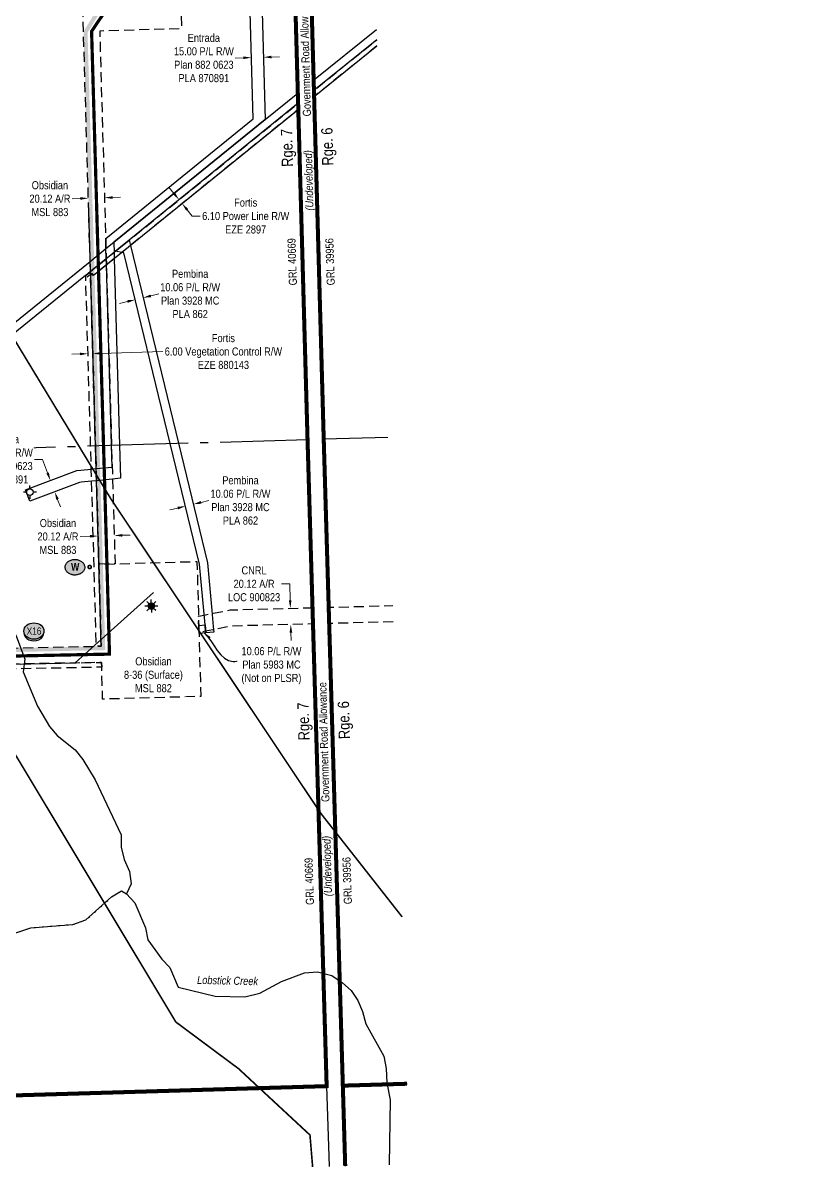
# Model space of a CAD drawing. Extents: x 632269 to 650517, y 5825252 to 5832959.
# Drawn here: x 644305 to 645267, y 5826124 to 5827547 of the extents above; entities that cross this region are included whole.
import ezdxf
from ezdxf.enums import TextEntityAlignment as Align

# ---------------------------------------------------------------- set-up
doc = ezdxf.new("R2010")
doc.units = 0
doc.header["$LTSCALE"] = 5
doc.header["$PDMODE"] = 35
doc.header["$PDSIZE"] = 10
for name, pattern in [('CENTERLINEX3', [5, 2.5, -1, 0.5, -1]), ('DASHDOT2', [12.7, 6.35, -3.175, 0, -3.175]), ('foc-ACCESSROAD', [3.75, 2.5, -1.25]), ('foc-FLOWLINE', [3.75, 2.5, -1.25]), ('foc-QUARTERLINE', [33, 25, -3, 2, -3]), ('foc-WHEELTRACKS', [2, 0.4, -1.6])]:
    doc.linetypes.add(name, pattern=pattern)
doc.layers.get('Defpoints').update_dxf_attribs({"color": 9})
for name, color, linetype in [('AS-POWER', 104, 'foc-POWER'), ('AS-ROADS', 254, 'Continuous'), ('AS-WILDLIFE', 131, 'DASHDOT2'), ('C-WS', 13, 'foc-ACCESSROAD'), ('C-WS-S', 8, 'Continuous'), ('D-TXT', 6, 'Continuous'), ('F-AR', 190, 'foc-ACCESSROAD'), ('F-EZE', 190, 'foc-FLOWLINE'), ('F-RW', 190, 'Continuous'), ('F-WS-S', 8, 'Continuous'), ('GRL', 7, 'Continuous'), ('L-ROAD-T', 7, 'Continuous'), ('L-SEC', 7, 'Continuous'), ('L-SECQ', 8, 'foc-QUARTERLINE'), ('P-CROSSINGS', 250, 'Continuous'), ('P-PROPOSED-WL1', 10, 'Continuous'), ('P-STATION', 7, 'Continuous'), ('T-WATER', 160, 'Continuous'), ('T-WATER-P3', 160, 'foc-WHEELTRACKS'), ('T-WATER-T', 170, 'Continuous')]:
    doc.layers.add(name, color=color, linetype=linetype)
doc.layers.add('AS-TRAPPER BOUNDARY', color=7, linetype='CENTERLINEX3', true_color=0xb85c00, transparency=0.6)
doc.layers.add('AS-TRAPPER-T', color=7, linetype='Continuous', true_color=0xc26100)
for name, color, linetype, lineweight in [('C-AR-T', 13, 'Continuous', 9), ('C-WS-T', 13, 'Continuous', 9), ('F-AR-T', 190, 'Continuous', 9), ('F-EZE-T', 190, 'Continuous', 9), ('F-RW-T', 190, 'Continuous', 9), ('F-WS-T', 190, 'Continuous', 9), ('T-TEXT', 48, 'Continuous', 18)]:
    doc.layers.add(name, color=color, linetype=linetype, lineweight=lineweight)
doc.styles.add('80CG', font='ARIALN.TTF', dxfattribs={"height": 10})
doc.styles.add('80L', font='ARIALN.TTF', dxfattribs={"height": 10})
doc.styles.add('80LS', font='ARIALNI.TTF', dxfattribs={"height": 10})
doc.styles.add('BOLD', font='ARIALNB.TTF')
doc.styles.add('Crossing', font='ARIALN.TTF', dxfattribs={"height": 10})
doc.styles.add('foc-LtypeFont', font='ARIALN.TTF', dxfattribs={"height": 7.35})
doc.linetypes.add('foc-POWER', pattern='A,6,-1,["P",foc-LtypeFont,S=0.2,R=0,X=-0.625,Y=-0.75],-1.24,4', length=12.24)
doc.linetypes.add('foc-POWER-NOLINE', pattern='A,0,-4,["P",foc-LtypeFont,S=0.2,R=0,X=-0.625,Y=-0.75],-8.24', length=12.24)
doc.linetypes.add('foc-TOPO-flowdirection-NOLINE', pattern='A,0,[">",foc-LtypeFont,S=0.3,R=0,X=0,Y=-0.945],-20,[">",foc-LtypeFont,S=0.3,R=0,X=0,Y=-0.945],0', length=20)
doc.dimstyles.new('Compass 5 000', dxfattribs={"dimscale": 5, "dimtxt": 9, "dimasz": 2, "dimexe": 0.2, "dimexo": 0.0625, "dimgap": 0.5, "dimtad": 0, "dimtih": 1, "dimtoh": 1, "dimzin": 0, "dimdsep": 46, "dimtxsty": '80CG', "dimcen": 0.1, "dimse1": 1, "dimse2": 1, "dimclrd": 256, "dimclrt": 256, "dimaunit": 1, "dimadec": 4, "dimazin": 0, "dimtfac": 0.06, "dimtofl": 0, "dimtmove": 0, "dimatfit": 1, "dimfxl": 0.2, "dimtolj": 1, "dimtzin": 0, "dimlwd": -1, "dimarcsym": 0})

# ---------------------------------------------------------------- blocks, each defined once
blk = doc.blocks.new('*D430')
at = {"layer": 'Defpoints', "color": 0, "transparency": 16777216}
for p in [(644502.7, 5827330.7), (644506.5, 5827325.9), (644502.6, 5827322.8)]:
    blk.add_point(p, dxfattribs=at)
at = {"layer": 'F-RW-T', "transparency": 16777216}
for p, q in [((644492.5, 5827335.3), (644486.2, 5827343)), ((644508.9, 5827315), (644515.2, 5827307.2)), ((644515.2, 5827307.2), (644525.2, 5827307.2))]:
    blk.add_line(p, q, dxfattribs=at)
for points in [[(644493.8, 5827336.3), (644491.2, 5827334.2), (644498.8, 5827327.5)], [(644510.2, 5827316), (644507.6, 5827313.9), (644502.6, 5827322.8)]]:
    blk.add_solid(points, dxfattribs=at)
at = {"layer": 'F-RW-T', "transparency": 16777216, "insert": (644581.6, 5827307.2), "char_height": 10, "attachment_point": 5, "style": '80CG'}
blk.add_mtext('\\A1;Fortis\\P6.10 Power Line R/W\\PEZE 2897', dxfattribs=at)
blk = doc.blocks.new('*D450')
at = {"layer": 'Defpoints', "color": 0, "transparency": 16777216}
for p in [(644385.6, 5827135.4), (644391.6, 5827136.3), (644391.6, 5827135.5)]:
    blk.add_point(p, dxfattribs=at)
at = {"layer": 'F-EZE-T', "transparency": 16777216}
for p, q in [((644375.6, 5827135.8), (644365.6, 5827135.5)), ((644401.6, 5827136.6), (644478.8, 5827138.8))]:
    blk.add_line(p, q, dxfattribs=at)
for points in [[(644375.5, 5827137.5), (644375.6, 5827134.2), (644385.6, 5827136.1)], [(644401.5, 5827138.2), (644401.6, 5827134.9), (644391.6, 5827136.3)]]:
    blk.add_solid(points, dxfattribs=at)
at = {"layer": 'F-EZE-T', "transparency": 16777216, "insert": (644553.9, 5827138.8), "char_height": 10, "attachment_point": 5, "style": '80CG'}
blk.add_mtext('\\A1;Fortis\\P6.00 Vegetation Control R/W\\PEZE 880143', dxfattribs=at)
blk = doc.blocks.new('*D488')
at = {"layer": 'Defpoints', "color": 0, "transparency": 16777216}
for p in [(644629.4, 5826819.5), (644637.1, 5826819.7), (644629.9, 5826799.3)]:
    blk.add_point(p, dxfattribs=at)
at = {"layer": 'F-AR-T', "transparency": 16777216}
for p, q in [((644636.3, 5826850.1), (644626.3, 5826850.1)), ((644636.8, 5826829.7), (644636.3, 5826850.1)), ((644637.9, 5826789.5), (644638.1, 5826779.6))]:
    blk.add_line(p, q, dxfattribs=at)
for points in [[(644638.5, 5826829.7), (644635.2, 5826829.6), (644637.1, 5826819.7)], [(644639.5, 5826789.6), (644636.2, 5826789.5), (644637.6, 5826799.5)]]:
    blk.add_solid(points, dxfattribs=at)
at = {"layer": 'F-AR-T', "transparency": 16777216, "insert": (644592, 5826850.1), "char_height": 10, "attachment_point": 5, "style": '80CG'}
blk.add_mtext('\\A1;CNRL\\P20.12 A/R\\PLOC 900823', dxfattribs=at)
blk = doc.blocks.new('*D502')
at = {"layer": 'C-AR-T', "transparency": 16777216}
for p, q in [((644376, 5827329.1), (644366, 5827328.8)), ((644416.1, 5827330.2), (644426.1, 5827330.5))]:
    blk.add_line(p, q, dxfattribs=at)
for points in [[(644376, 5827330.8), (644376.1, 5827327.4), (644386, 5827329.4)], [(644416.1, 5827331.9), (644416.2, 5827328.6), (644406.1, 5827330)]]:
    blk.add_solid(points, dxfattribs=at)
at = {"layer": 'Defpoints', "color": 0, "transparency": 16777216}
for p in [(644386, 5827329.4), (644386.1, 5827326.5), (644406.2, 5827327.1)]:
    blk.add_point(p, dxfattribs=at)
at = {"layer": 'C-AR-T', "transparency": 16777216, "insert": (644338.3, 5827328.8), "char_height": 10, "attachment_point": 5, "style": '80CG'}
blk.add_mtext('\\A1;Obsidian\\P20.12 A/R\\PMSL 883', dxfattribs=at)
blk = doc.blocks.new('*D503')
at = {"layer": 'C-AR-T', "transparency": 16777216}
for p, q in [((644388.1, 5826909.2), (644376, 5826908.9)), ((644428.2, 5826910.4), (644438.2, 5826910.7))]:
    blk.add_line(p, q, dxfattribs=at)
for points in [[(644428.2, 5826912), (644428.3, 5826908.7), (644418.2, 5826910.1)], [(644388.1, 5826910.9), (644388.2, 5826907.6), (644398.1, 5826909.5)]]:
    blk.add_solid(points, dxfattribs=at)
at = {"layer": 'Defpoints', "color": 0, "transparency": 16777216}
for p in [(644398.1, 5826909.5), (644398.2, 5826908.6), (644418.3, 5826909.2)]:
    blk.add_point(p, dxfattribs=at)
at = {"layer": 'C-AR-T', "transparency": 16777216, "insert": (644348.3, 5826908.9), "char_height": 10, "attachment_point": 5, "style": '80CG'}
blk.add_mtext('\\A1;Obsidian\\P20.12 A/R\\PMSL 883', dxfattribs=at)
blk = doc.blocks.new('*D553')
at = {"layer": 'Defpoints', "color": 0, "transparency": 16777216}
for p in [(644454.1, 5827205.7), (644447.6, 5827189.9), (644457.4, 5827192.2)]:
    blk.add_point(p, dxfattribs=at)
at = {"layer": 'F-RW-T', "transparency": 16777216}
for p, q in [((644434.6, 5827201), (644424.9, 5827198.6)), ((644463.8, 5827208.1), (644473.6, 5827210.4))]:
    blk.add_line(p, q, dxfattribs=at)
for points in [[(644434.3, 5827202.6), (644435, 5827199.3), (644444.4, 5827203.3)], [(644463.5, 5827209.7), (644464.2, 5827206.4), (644454.1, 5827205.7)]]:
    blk.add_solid(points, dxfattribs=at)
at = {"layer": 'F-RW-T', "transparency": 16777216, "insert": (644512.6, 5827210.4), "char_height": 10, "attachment_point": 5, "style": '80CG'}
blk.add_mtext('\\A1;Pembina\\P10.06 P/L R/W\\PPlan 3928 MC\\PPLA 862', dxfattribs=at)
blk = doc.blocks.new('*D554')
at = {"layer": 'Defpoints', "color": 0, "transparency": 16777216}
for p in [(644507.4, 5826944.1), (644516.5, 5826949), (644517.1, 5826946.5)]:
    blk.add_point(p, dxfattribs=at)
at = {"layer": 'F-RW-T', "transparency": 16777216}
for p, q in [((644497.1, 5826944.3), (644487.3, 5826941.9)), ((644526.3, 5826951.4), (644536, 5826953.7))]:
    blk.add_line(p, q, dxfattribs=at)
for points in [[(644496.7, 5826945.9), (644497.5, 5826942.6), (644506.8, 5826946.6)], [(644525.9, 5826953), (644526.7, 5826949.7), (644516.5, 5826949)]]:
    blk.add_solid(points, dxfattribs=at)
at = {"layer": 'F-RW-T', "transparency": 16777216, "insert": (644575.1, 5826953.7), "char_height": 10, "attachment_point": 5, "style": '80CG'}
blk.add_mtext('\\A1;Pembina\\P10.06 P/L R/W\\PPlan 3928 MC\\PPLA 862', dxfattribs=at)
blk = doc.blocks.new('*D680')
at = {"layer": 'Defpoints', "color": 0, "transparency": 16777216}
for p in [(644588.1, 5827523.2), (644603.1, 5827523.6), (644588.7, 5827504.2)]:
    blk.add_point(p, dxfattribs=at)
at = {"layer": 'F-RW-T', "transparency": 16777216}
for p, q in [((644578.7, 5827503.9), (644568.7, 5827503.6)), ((644613.7, 5827504.9), (644623.7, 5827505.2))]:
    blk.add_line(p, q, dxfattribs=at)
for points in [[(644578.6, 5827505.6), (644578.7, 5827502.3), (644588.7, 5827504.2)], [(644613.6, 5827506.6), (644613.7, 5827503.3), (644603.7, 5827504.6)]]:
    blk.add_solid(points, dxfattribs=at)
at = {"layer": 'F-RW-T', "transparency": 16777216, "insert": (644529.6, 5827503.6), "char_height": 10, "attachment_point": 5, "style": '80CG'}
blk.add_mtext('\\A1;Entrada\\P15.00 P/L R/W\\PPlan 882 0623\\PPLA 870891', dxfattribs=at)
blk = doc.blocks.new('*D681')
at = {"layer": 'Defpoints', "color": 0, "transparency": 16777216}
for p in [(644338.9, 5826978.5), (644342.4, 5826979.8), (644347.7, 5826965.7)]:
    blk.add_point(p, dxfattribs=at)
at = {"layer": 'F-RW-T', "transparency": 16777216}
for p, q in [((644329, 5827004.8), (644319, 5827004.8)), ((644335.4, 5826987.9), (644329, 5827004.8)), ((644347.8, 5826955.1), (644351.3, 5826945.7))]:
    blk.add_line(p, q, dxfattribs=at)
for points in [[(644337, 5826988.4), (644333.9, 5826987.3), (644338.9, 5826978.5)], [(644349.4, 5826955.7), (644346.2, 5826954.5), (644344.3, 5826964.4)]]:
    blk.add_solid(points, dxfattribs=at)
at = {"layer": 'F-RW-T', "transparency": 16777216, "insert": (644279.9, 5827004.8), "char_height": 10, "attachment_point": 5, "style": '80CG', "bg_fill": 3, "box_fill_scale": 1.1, "bg_fill_color": 256, "bg_fill_true_color": 13158600, "bg_fill_transparency": 0}
blk.add_mtext('\\A1;Entrada\\P15.00 P/L R/W\\PPlan 882 0623\\PPLA 870891', dxfattribs=at)
blk = doc.blocks.new('GABD')
for p, q in [((-0.81, 0), (-1.62, 0)), ((0, 0.81), (0, 1.62)), ((1.62, 0), (0.81, 0)), ((0, -0.81), (0, -1.62))]:
    blk.add_line(p, q)
blk.add_circle((0, 0), 0.8)
blk = doc.blocks.new('GAS')
h = blk.add_hatch(color=255)
h.dxf.hatch_style = 1
edge = h.paths.add_edge_path()
edge.add_arc((0, 0), 0.9, 0, 360)
for p, q in [((-0.81, 0), (-1.62, 0)), ((-0.57, 0.57), (-1.14, 1.14)), ((0, 0.81), (0, 1.62)), ((0.57, 0.57), (1.14, 1.14)), ((1.62, 0), (0.81, 0)), ((-0.57, -0.57), (-1.14, -1.14)), ((0, -0.81), (0, -1.62)), ((1.14, -1.14), (0.57, -0.57))]:
    blk.add_line(p, q)
blk.add_circle((0, 0), 0.8)
blk = doc.blocks.new('label_road_undeveloped')
at = {"layer": 'L-ROAD-T', "style": '80L'}
blk.add_text('Government Road Allowance', height=10, dxfattribs=at).set_placement((0, 0), align=Align.MIDDLE_CENTER)
at = {"layer": 'T-TEXT', "style": '80LS'}
blk.add_text('(Undeveloped)', height=10, dxfattribs=at).set_placement((-154.2, 0), align=Align.MIDDLE_CENTER)
blk = doc.blocks.new('AA')
at = {"const_width": 4}
blk.add_lwpolyline([(-1, 0, 1), (1, 0, 1)], format="xyb", close=True, dxfattribs=at)
blk.add_circle((0, 0), 2)
blk = doc.blocks.new('Route_Letters')
h = blk.add_hatch(color=255)
h.dxf.hatch_style = 1
edge = h.paths.add_edge_path()
edge.add_ellipse((-0.1, 0.5), major_axis=(-12, 0), ratio=0.789318, start_angle=0, end_angle=360)
at = {"color": 5}
blk.add_open_spline([(-12.3, 0.5), (-12.3, -0.3), (-12.2, -1), (-11.7, -2.8), (-11.1, -3.9), (-9.6, -5.8), (-8.5, -6.7), (-6.2, -8), (-4.9, -8.5), (-2.1, -9.2), (-0.7, -9.3), (2.2, -9.1), (3.6, -8.8), (6.3, -7.9), (7.5, -7.2), (9.5, -5.6), (10.4, -4.6), (11.6, -2.5), (12, -1.4), (12.2, 0.9), (12, 2.1), (11.2, 4.3), (10.5, 5.4), (8.8, 7.2), (7.7, 8), (5.3, 9.2), (3.9, 9.7), (1.1, 10.2), (-0.4, 10.2), (-3.2, 9.9), (-4.6, 9.6), (-7.2, 8.5), (-8.3, 7.7), (-10.2, 6), (-11, 5), (-12, 2.9), (-12.3, 1.7), (-12.3, 0.5), (-12.3, 0.5), (-12.3, 0.5)], degree=3, knots=[0, 0, 0, 0, 0.219529, 0.219529, 0.575727, 0.575727, 0.931924, 0.931924, 1.288121, 1.288121, 1.644318, 1.644318, 2.000515, 2.000515, 2.356712, 2.356712, 2.712909, 2.712909, 3.069107, 3.069107, 3.425304, 3.425304, 3.781501, 3.781501, 4.137698, 4.137698, 4.493895, 4.493895, 4.850092, 4.850092, 5.20629, 5.20629, 5.562487, 5.562487, 5.918684, 5.918684, 6.274881, 6.274881, 6.283185, 6.283185, 6.283185, 6.283185], dxfattribs=at)
at = {"color": 14, "style": 'BOLD'}
blk.add_attdef('A', text='', height=9.5, dxfattribs=at).set_placement((0.2, 1), align=Align.MIDDLE)
blk = doc.blocks.new('xing2')
h = blk.add_hatch(color=50)
h.dxf.hatch_style = 1
edge = h.paths.add_edge_path()
edge.add_ellipse((0, 0), major_axis=(-12.5, 0), ratio=0.816297, start_angle=0, end_angle=360)
h = blk.add_hatch(color=250)
h.dxf.hatch_style = 1
edge = h.paths.add_edge_path()
edge.add_ellipse((0, -2), major_axis=(-12.5, 0), ratio=0.816297, start_angle=0, end_angle=180)
edge.add_line((12.5, -2), (12.5, 0))
edge.add_ellipse((0, 0), major_axis=(-12.5, 0), ratio=0.816297, start_angle=0, end_angle=180, ccw=False)
edge.add_line((-12.5, 0), (-12.5, -2))
at = {"color": 250}
blk.add_ellipse((0, 0), major_axis=(-12.5, 0), ratio=0.816297, dxfattribs=at)
blk.add_ellipse((0, -2), major_axis=(-12.5, 0), ratio=0.816297, start_param=0, end_param=3.141593, dxfattribs=at)
at = {"color": 250, "style": 'Crossing'}
blk.add_attdef('CROSSING', text='', height=9, dxfattribs=at).set_placement((0.1, 0), align=Align.MIDDLE_CENTER)
at = {"color": 250, "style": 'Crossing', "flags": 1}
for tag, p in [('OWNER', (0.1, -12.5)), ('DESCRIPTION', (0.1, -25.8)), ('LOCATION', (0.1, -39.3)), ('DWG_REF', (0.1, -52.8))]:
    blk.add_attdef(tag, text='', height=9, dxfattribs=at).set_placement(p, align=Align.MIDDLE_CENTER)

msp = doc.modelspace()

# ---------------------------------------------------------------- hatches: boundary and pattern name
at = {"layer": 'P-PROPOSED-WL1', "linetype": 'Continuous'}
h = msp.add_hatch(color=256, dxfattribs=at)
h.dxf.hatch_style = 1
h.paths.add_polyline_path([(644520.969, 5827827.441), (644524.406, 5827704.81), (644460.493, 5827657.44), (644450.878, 5827641.863), (644421.312, 5827593.961), (644385.075, 5827535.253), (644393.282, 5827251.048), (644393.641, 5827238.373), (644393.752, 5827234.538), (644399.871, 5827021.852), (644400.703, 5826993.461), (644401.129, 5826978.416), (644401.454, 5826967.154), (644402.835, 5826920.264), (644404.129, 5826874.559), (644407.111, 5826767.698), (644396.071, 5826767.476), (643862.59, 5826756.773), (643799.168, 5826755.5), (643782.797, 5826755.172), (643603.175, 5826751.569), (643072.805, 5826191.024), (643072.62, 5826198.101), (643600.982, 5826756.524), (643782.697, 5826760.169), (643799.067, 5826760.497), (643862.49, 5826761.77), (644395.971, 5826772.474), (644401.974, 5826772.594), (644399.132, 5826874.42), (644397.838, 5826920.12), (644396.458, 5826967.007), (644396.132, 5826978.271), (644395.707, 5826993.317), (644394.874, 5827021.705), (644388.756, 5827234.394), (644388.645, 5827238.228), (644388.286, 5827250.907), (644380.035, 5827536.604), (644417.259, 5827596.912), (644446.658, 5827644.543), (644456.744, 5827660.884), (644519.337, 5827707.274), (644515.973, 5827827.297)])

# ---------------------------------------------------------------- linework, layer by layer
at = {"layer": 'AS-POWER', "linetype": 'foc-POWER-NOLINE', "flags": 128}
for points in [[(644666.636, 5827455.626), (644744.754, 5827518.735)], [(644389.237, 5827234.784), (644392.648, 5827233.622), (644646.962, 5827439.711)]]:
    msp.add_lwpolyline(points, dxfattribs=at)
at = {"layer": 'AS-POWER', "flags": 128}
for points in [[(644401.974, 5826772.594), (644386.489, 5827313.314)], [(642612.756, 5826138.559), (642631.878, 5826145.616), (643033.468, 5826156.723), (643053.634, 5826157.122), (643081.554, 5826178.251), (643608.981, 5826735.684), (644369.666, 5826751.808), (644467.068, 5826839.373)]]:
    msp.add_lwpolyline(points, dxfattribs=at)
at = {"layer": 'AS-ROADS', "const_width": 3.999, "flags": 128}
msp.add_lwpolyline([(646250.046, 5828530.384), (646229.766, 5828530.706), (646078.659, 5828527.8), (645977.493, 5828531.572), (645273.947, 5828498.577), (645253.419, 5828415.604), (645269.568, 5827859.442), (644635.722, 5827840.6), (644533.25, 5827837.825), (644536.772, 5827707.745), (644474.225, 5827661.409), (644390.099, 5827536.894), (644409.185, 5826874.702), (644412.309, 5826762.743), (644396.172, 5826762.419), (643862.692, 5826751.716), (643799.269, 5826750.442), (643782.899, 5826750.114), (643722.317, 5826748.879), (643604.539, 5826745.622), (643057.303, 5826167.253)], dxfattribs=at)
at = {"layer": 'AS-TRAPPER BOUNDARY', "const_width": 4.998, "flags": 128}
for points in [[(643733.502, 5827805.941), (643834.086, 5827808.895), (644636.008, 5827830.547), (644658.457, 5827029.585), (644682.216, 5826225.763), (643877.676, 5826201.883)], [(644705.278, 5826126.405), (644702.324, 5826226.361), (644782.171, 5826228.735)]]:
    msp.add_lwpolyline(points, dxfattribs=at)
at = {"layer": 'AS-WILDLIFE', "const_width": 1.999, "flags": 128}
for points in [[(643726.84, 5828044.509), (643741.563, 5828055), (643770.875, 5828076), (643842.5, 5828058.5), (643901.062, 5827969.5), (643963.75, 5827831), (643966.375, 5827825), (644071.5, 5827540), (644168.312, 5827361.5), (644383.937, 5827005.5), (644414.187, 5826955.5), (644674.813, 5826565), (644776.041, 5826436.114)], [(644664.816, 5826125.204), (644661.5, 5826165), (644572.688, 5826247.5), (644494.75, 5826305.5), (644307.562, 5826617.5), (644225.688, 5826753), (644157.937, 5826865.5), (644023.875, 5827098.5), (643994.062, 5827166.5), (643936.625, 5827297.5), (643831.813, 5827572), (643735.937, 5827887.5), (643730.631, 5827908.724)]]:
    msp.add_lwpolyline(points, dxfattribs=at)
at = {"layer": 'C-WS', "flags": 128}
for points in [[(644492.084, 5827662.074), (644498.47, 5827662.068), (644501.985, 5827540.119), (644400.16, 5827537.184), (644407.59, 5827279.419), (644407.944, 5827266.834), (644408.286, 5827254.137), (644408.505, 5827246.458), (644414.86, 5827022.303), (644416.211, 5826980.278), (644419.245, 5826874.984), (644399.132, 5826874.42), (644397.838, 5826920.12), (644397.046, 5826947.002), (644396.458, 5826967.007), (644396.135, 5826978.271), (644395.707, 5826993.317), (644394.874, 5827021.706), (644388.756, 5827234.394), (644388.645, 5827238.228), (644388.286, 5827250.907), (644380.035, 5827536.604), (644376.521, 5827658.554), (644436.47, 5827660.281), (644446.526, 5827660.571), (644456.744, 5827660.884), (644491.705, 5827661.935), (644492.084, 5827662.074)], [(644523.35, 5826796.529), (644525.771, 5826710.154), (644403.819, 5826706.736), (644402.705, 5826746.466), (644402.538, 5826752.468), (643863.036, 5826741.644), (643773.59, 5826739.848), (643757.215, 5826739.519), (643722.595, 5826738.826), (643722.038, 5826758.952), (643782.697, 5826760.169), (643799.067, 5826760.497), (643862.49, 5826761.77), (644395.971, 5826772.474), (644401.974, 5826772.594), (644399.132, 5826874.42), (644419.245, 5826874.984), (644521.072, 5826877.838), (644522.786, 5826816.654), (644523.35, 5826796.529)]]:
    msp.add_lwpolyline(points, close=True, dxfattribs=at)
at = {"layer": 'F-AR', "flags": 128}
msp.add_lwpolyline([(644665.051, 5826806.504), (644665.235, 5826800.272), (644564.38, 5826797.611), (644541.676, 5826793.138), (644531.756, 5826791.185), (644523.546, 5826789.567), (644523.351, 5826796.529), (644522.974, 5826809.955), (644529.958, 5826811.33), (644539.877, 5826813.285), (644562.269, 5826817.696), (644664.64, 5826820.397), (644665.051, 5826806.504)], close=True, dxfattribs=at)
msp.add_lwpolyline([(644765.046, 5826802.905), (644685.339, 5826800.803), (644684.745, 5826820.927), (644764.446, 5826823.029)], dxfattribs=at)
at = {"layer": 'F-EZE', "flags": 128}
msp.add_lwpolyline([(644744.754, 5827518.735), (644666.636, 5827455.626), (644666.421, 5827463.295), (644744.539, 5827526.404)], dxfattribs=at)
for points in [[(644408.505, 5827246.458), (644392.648, 5827233.622), (644390.728, 5827235.99), (644388.756, 5827234.394), (644384.33, 5827230.805), (644382.788, 5827232.71), (644382.409, 5827233.177), (644382.765, 5827233.464), (644388.645, 5827238.228), (644408.286, 5827254.137), (644418.056, 5827262.063), (644419.81, 5827263.485), (644424.035, 5827266.909), (644436.74, 5827277.205), (644646.747, 5827447.402), (644646.962, 5827439.711), (644438.335, 5827270.643), (644427.526, 5827261.884), (644418.269, 5827254.384), (644408.505, 5827246.458)], [(644399.127, 5826874.42), (644401.974, 5826772.594), (644395.971, 5826772.474), (644391.836, 5826919.98), (644390.45, 5826966.832), (644390.137, 5826977.67), (644389.704, 5826992.71), (644388.873, 5827021.526), (644382.788, 5827232.71), (644382.765, 5827233.463), (644388.642, 5827238.226), (644388.752, 5827234.394), (644394.874, 5827021.705), (644395.702, 5826993.317), (644396.132, 5826978.271), (644396.455, 5826967.007), (644397.045, 5826947.002), (644397.838, 5826920.136), (644399.127, 5826874.42)], [(644402.538, 5826752.468), (644402.705, 5826746.466), (643863.198, 5826735.642), (643765.993, 5826733.692), (643773.589, 5826739.848), (643863.035, 5826741.644), (644402.538, 5826752.468)]]:
    msp.add_lwpolyline(points, close=True, dxfattribs=at)
at = {"layer": 'F-RW'}
for points in [[(644597.841, 5827709.394), (644605.886, 5827427.228), (644417.719, 5827274.758), (644418.056, 5827262.063), (644418.269, 5827254.384), (644424.726, 5827022.598), (644425.857, 5826981.243), (644416.211, 5826980.278), (644396.135, 5826978.271), (644390.137, 5826977.67), (644377.15, 5826976.371), (644375.215, 5826976.177), (644313.308, 5826952.709), (644308.04, 5826966.827), (644371.748, 5826990.897), (644376.702, 5826991.398), (644389.704, 5826992.71), (644395.707, 5826993.317), (644415.485, 5826995.312), (644414.86, 5827022.303), (644408.505, 5827246.458), (644408.286, 5827254.137), (644407.944, 5827266.834), (644407.59, 5827279.419), (644590.864, 5827427.923), (644582.851, 5827708.989)], [(644744.539, 5827526.404), (644666.421, 5827463.295), (644666.067, 5827475.936), (644744.185, 5827539.045)], [(644094.363, 5827012.741), (644388.286, 5827250.907), (644407.944, 5827266.834), (644417.719, 5827274.758), (644605.886, 5827427.228), (644646.392, 5827460.055), (644646.747, 5827447.402), (644436.74, 5827277.205), (644424.035, 5827266.909), (644419.81, 5827263.485), (644418.056, 5827262.063), (644408.286, 5827254.137), (644388.645, 5827238.228), (644382.765, 5827233.464), (644382.409, 5827233.177), (644110.939, 5827013.235)]]:
    msp.add_lwpolyline(points, dxfattribs=at)
for points in [[(644541.952, 5826790.051), (644531.937, 5826789.156), (644531.26, 5826796.737), (644531.044, 5826799.171), (644529.466, 5826816.83), (644524.324, 5826874.425), (644487.854, 5827024.484), (644430.256, 5827261.317), (644427.526, 5827261.884), (644419.81, 5827263.485), (644424.035, 5827266.909), (644436.74, 5827277.205), (644438.335, 5827270.643), (644498.114, 5827024.79), (644534.271, 5826876.069), (644539.537, 5826817.096), (644541.331, 5826797.003), (644541.952, 5826790.051)], [(644523.296, 5826798.48), (644531.042, 5826799.172), (644531.937, 5826789.156), (644523.578, 5826788.408)]]:
    msp.add_lwpolyline(points, close=True, dxfattribs=at)
at = {"layer": 'L-SEC'}
for p, q in [((644636.008, 5827830.547), (644658.457, 5827029.585)), ((644656.117, 5827831.111), (644678.566, 5827030.148)), ((644658.457, 5827029.585), (644682.216, 5826225.763)), ((644678.565, 5827030.179), (644702.324, 5826226.358)), ((644702.324, 5826226.361), (644782.171, 5826228.735)), ((643877.676, 5826201.883), (644682.216, 5826225.763)), ((644682.216, 5826225.763), (644685.17, 5826125.808)), ((644702.324, 5826226.358), (644705.278, 5826126.405))]:
    msp.add_line(p, q, dxfattribs=at)
at = {"layer": 'L-SECQ'}
for p, q in [((643890.34, 5827006.667), (644658.457, 5827029.585)), ((644678.566, 5827030.148), (644758.382, 5827032.501))]:
    msp.add_line(p, q, dxfattribs=at)
at = {"layer": 'T-WATER', "linetype": 'foc-TOPO-flowdirection-NOLINE', "flags": 128}
msp.add_lwpolyline([(643732.043, 5827858.193), (643733.503, 5827853.981), (643747.65, 5827826.829), (643765.168, 5827803.168), (643806.73, 5827765.712), (643814.088, 5827753.349), (643815.738, 5827735.187), (643817.961, 5827727.093), (643839.214, 5827682.187), (643864.233, 5827643.031), (643869.635, 5827629.016), (643872.795, 5827613.431), (643902.151, 5827540.985), (643922.349, 5827497.004), (643954.388, 5827447.441), (643970.891, 5827404.017), (643972.693, 5827387.981), (643976.87, 5827370.276), (643995.824, 5827346.688), (644010.763, 5827321.34), (644031.066, 5827301.637), (644061.99, 5827250.481), (644068.138, 5827234.63), (644091.058, 5827195.737), (644121.809, 5827165.191), (644156.065, 5827097.67), (644161.714, 5827064.987), (644170.333, 5827031.795), (644190.535, 5826987.278), (644205.112, 5826960.491), (644236.285, 5826929.88), (644244.567, 5826917.48), (644250.462, 5826903.69), (644265.338, 5826857.381), (644267.188, 5826841.312), (644296.459, 5826785.307), (644307.263, 5826756.281), (644305.112, 5826740.677), (644322.768, 5826698.089), (644337.732, 5826672.577), (644347.521, 5826661.676), (644369.81, 5826643.594), (644379.056, 5826631.913), (644394.61, 5826606.529), (644426.905, 5826538.243), (644426.917, 5826522.879), (644430.539, 5826507.612), (644437.274, 5826492.509), (644439.227, 5826477.348), (644433.453, 5826464.934), (644443.907, 5826453.636), (644457.178, 5826422.342), (644460.006, 5826407.599), (644477.39, 5826383.637), (644487.3, 5826373.395), (644497.79, 5826348.836), (644543.712, 5826337.662), (644580.609, 5826336.827), (644598.969, 5826341.373), (644626.026, 5826355.635), (644654.596, 5826366.614), (644671.039, 5826368.002), (644688.854, 5826363.207), (644702.076, 5826354.356), (644712.712, 5826344.656), (644720.935, 5826332.13), (644726.884, 5826318.358), (644730.817, 5826303.313), (644753.422, 5826263.094), (644756.37, 5826247.742), (644756.796, 5826229.891), (644760.987, 5826208.696), (644759.994, 5826128.029)], dxfattribs=at)
at = {"layer": 'T-WATER', "flags": 128}
msp.add_lwpolyline([(644296.459, 5826785.307), (644307.263, 5826756.281), (644305.112, 5826740.677), (644322.768, 5826698.089), (644337.732, 5826672.577), (644347.521, 5826661.676), (644369.81, 5826643.594), (644379.056, 5826631.913), (644394.61, 5826606.529), (644426.905, 5826538.243), (644426.917, 5826522.879), (644430.539, 5826507.612), (644437.274, 5826492.509), (644439.227, 5826477.348), (644433.453, 5826464.934), (644443.907, 5826453.636), (644457.178, 5826422.342), (644460.006, 5826407.599), (644477.39, 5826383.637), (644487.3, 5826373.395), (644497.79, 5826348.836), (644543.712, 5826337.662), (644580.609, 5826336.827), (644598.969, 5826341.373), (644626.026, 5826355.635), (644654.596, 5826366.614), (644671.039, 5826368.002), (644688.854, 5826363.207), (644702.076, 5826354.356), (644712.712, 5826344.656), (644720.935, 5826332.13), (644726.884, 5826318.358), (644730.817, 5826303.313), (644753.422, 5826263.094), (644756.37, 5826247.742), (644756.796, 5826229.891), (644760.987, 5826208.696), (644759.994, 5826128.029)], dxfattribs=at)
at = {"layer": 'T-WATER-P3', "flags": 128}
msp.add_lwpolyline([(643604.23, 5827098.203), (643619.855, 5827067.501), (643645.666, 5827031.187), (643683.135, 5826987.162), (643694.55, 5826978.419), (643712.441, 5826955.537), (643750.633, 5826912.107), (643791.837, 5826871.74), (643813.464, 5826853.002), (643820.061, 5826839.578), (643829.126, 5826828.554), (643831.28, 5826813.616), (643823.728, 5826799.088), (643823.483, 5826784.036), (643831.139, 5826767.679), (643854.843, 5826730.71), (643859.003, 5826698.58), (643858.419, 5826659.23), (643843.054, 5826610.482), (643843.238, 5826593.48), (643850.757, 5826576.487), (643874.795, 5826560.389), (643956.492, 5826481.456), (643981.102, 5826453.094), (644003.873, 5826435.074), (644023.511, 5826413.692), (644046.523, 5826395.851), (644071.91, 5826380.72), (644083.962, 5826371.492), (644114.293, 5826340.648), (644125.949, 5826331.547), (644140.813, 5826332.985), (644156.827, 5826339.837), (644183.011, 5826355.4), (644204.636, 5826374.249), (644229.203, 5826389.857), (644250.166, 5826409.37), (644283.458, 5826412.298), (644314.672, 5826422.622), (644366.876, 5826426.804), (644383.114, 5826432.473), (644414.948, 5826461.025), (644427.412, 5826468.466), (644433.453, 5826464.934)], dxfattribs=at)
at = {"layer": 'T-WATER-P3', "linetype": 'foc-TOPO-flowdirection-NOLINE', "flags": 128}
msp.add_lwpolyline([(643604.23, 5827098.203), (643619.855, 5827067.501), (643645.666, 5827031.187), (643683.135, 5826987.162), (643694.55, 5826978.419), (643712.441, 5826955.537), (643750.633, 5826912.107), (643791.837, 5826871.74), (643813.464, 5826853.002), (643820.061, 5826839.578), (643829.126, 5826828.554), (643831.28, 5826813.616), (643823.728, 5826799.088), (643823.483, 5826784.036), (643831.139, 5826767.679), (643854.843, 5826730.71), (643859.003, 5826698.58), (643858.419, 5826659.23), (643843.054, 5826610.482), (643843.238, 5826593.48), (643850.757, 5826576.487), (643874.795, 5826560.389), (643956.492, 5826481.456), (643981.102, 5826453.094), (644003.873, 5826435.074), (644023.511, 5826413.692), (644046.523, 5826395.851), (644071.91, 5826380.72), (644083.962, 5826371.492), (644114.293, 5826340.648), (644125.949, 5826331.547), (644140.813, 5826332.985), (644156.827, 5826339.837), (644183.011, 5826355.4), (644204.636, 5826374.249), (644229.203, 5826389.857), (644250.166, 5826409.37), (644283.458, 5826412.298), (644314.672, 5826422.622), (644366.876, 5826426.804), (644383.114, 5826432.473), (644414.948, 5826461.025), (644427.412, 5826468.466), (644433.453, 5826464.934)], dxfattribs=at)

# ---------------------------------------------------------------- block references
at = {"layer": 'C-WS-S', "xscale": 4.998345000000032, "yscale": 4.998345000000032, "zscale": 4.998345000000032, "rotation": 0.08236396073204832}
msp.add_blockref('GAS', (644464.337, 5826822.457), dxfattribs=at)
at = {"layer": 'L-ROAD-T', "rotation": 91.53707647304364}
msp.add_blockref('label_road_undeveloped', (644655.74, 5827505.657), dxfattribs=at)
at = {"layer": 'P-CROSSINGS', "color": 4, "xscale": 0.999675, "yscale": 0.999675, "zscale": 0.999675}
msp.add_blockref('xing2', (644318.427, 5826791.384), dxfattribs=at).add_auto_attribs({'CROSSING': 'X16'})
at = {"layer": 'P-STATION'}
ref = msp.add_blockref('Route_Letters', (644369.473, 5826870.27), dxfattribs=dict(at, xscale=0.9993181160249874, yscale=0.9993181160249874, zscale=0.9993181160249874))
ref.add_attrib('A', 'W', dxfattribs={"layer": '0', "color": 170, "height": 9.494, "style": 'BOLD'}).set_placement((644369.697, 5826871.245), align=Align.MIDDLE)
at = {"layer": 'P-STATION', "xscale": 0.9993181160249874, "yscale": 0.9993181160249874, "zscale": 0.9993181160249874}
msp.add_blockref('AA', (644387.688, 5826870.969), dxfattribs=at)

# ---------------------------------------------------------------- texts
at = {"layer": 'D-TXT', "color": 3, "char_height": 14, "attachment_point": 1, "rotation": 91.571489, "style": '80L'}
for s, width, insert in [('Rge. 7', 46.6666, (644626.525, 5827368.203)), ('Rge. 6', 46.63795, (644676.667, 5827369.743)), ('Rge. 7', 46.6666, (644647.05, 5826655.32)), ('Rge. 6', 46.63795, (644697.192, 5826656.86))]:
    msp.add_mtext_dynamic_manual_height_columns(s, width=width, gutter_width=47.5, heights=[0], dxfattribs=dict(at, insert=insert))
at = {"layer": 'T-WATER-T', "insert": (644559.11, 5826356.939), "char_height": 9.99669, "width": 76.4594, "attachment_point": 5, "rotation": 358.702845, "style": '80CG'}
msp.add_mtext('\\A1;{\\fArial Narrow|b0|i1|c0|p34;Lobstick Creek}', dxfattribs=at)

# ---------------------------------------------------------------- dimensions: what is measured, and where the dimension line sits
at = {"layer": 'C-AR-T'}
dim = msp.add_aligned_dim(p1=(644406.216, 5827327.059), p2=(644386.104, 5827326.478), distance=-2.897, text='Obsidian\\P20.12 A/R\\PMSL 883', dimstyle='Compass 5 000', dxfattribs=at)
dim.commit()
dim.dimension.update_dxf_attribs({"geometry": '*D502', "text_midpoint": (644338.293, 5827328.796)})
dim = msp.add_linear_dim(base=(644398.138, 5826909.519), p1=(644418.259, 5826909.203), p2=(644398.164, 5826908.634), angle=181.621762, text='Obsidian\\P20.12 A/R\\PMSL 883', dimstyle='Compass 5 000', dxfattribs=at)
dim.commit()
dim.dimension.update_dxf_attribs({"geometry": '*D503', "text_midpoint": (644348.297, 5826908.893), "dimtype": 161})
at = {"layer": 'F-AR-T'}
dim = msp.add_linear_dim(base=(644637.084, 5826819.67), p1=(644629.892, 5826799.34), p2=(644629.361, 5826819.466), angle=91.511339, text='CNRL\\P20.12 A/R\\PLOC 900823', dimstyle='Compass 5 000', dxfattribs=at)
dim.commit()
dim.dimension.update_dxf_attribs({"geometry": '*D488', "text_midpoint": (644591.977, 5826850.097), "dimtype": 161})
at = {"layer": 'F-EZE-T', "color": 3}
dim = msp.add_linear_dim(base=(644391.576, 5827136.279), p1=(644385.593, 5827135.351), p2=(644391.598, 5827135.524), angle=1.648785, text='Fortis\\P6.00 Vegetation Control R/W\\PEZE 880143', dimstyle='Compass 5 000', dxfattribs=at)
dim.commit()
dim.dimension.update_dxf_attribs({"geometry": '*D450', "text_midpoint": (644553.926, 5827138.789), "dimtype": 161})
at = {"layer": 'F-RW-T'}
dim = msp.add_linear_dim(base=(644588.689, 5827504.207), p1=(644603.138, 5827523.594), p2=(644588.149, 5827523.167), angle=181.632905, text='Entrada\\P15.00 P/L R/W\\PPlan 882 0623\\PPLA 870891', dimstyle='Compass 5 000', dxfattribs=at)
dim.commit()
dim.dimension.update_dxf_attribs({"geometry": '*D680', "text_midpoint": (644529.615, 5827503.637), "dimtype": 161})
for p1, p2, distance, picture, middle in [((644447.637, 5827189.852), (644457.402, 5827192.226), 13.854, '*D553', (644512.645, 5827210.413)), ((644507.382, 5826944.134), (644517.146, 5826946.508), 2.558, '*D554', (644575.058, 5826953.718))]:
    dim = msp.add_aligned_dim(p1=p1, p2=p2, distance=distance, text='Pembina\\P10.06 P/L R/W\\PPlan 3928 MC\\PPLA 862', dimstyle='Compass 5 000', dxfattribs=at)
    dim.commit()
    dim.dimension.update_dxf_attribs({"geometry": picture, "text_midpoint": middle})

# ---------------------------------------------------------------- leaders
at = {"layer": 'F-WS-T', "path_type": 1}
msp.add_leader([(644529.705, 5826789.718), (644566.114, 5826753.7), (644574.083, 5826754.466)], dimstyle='Compass 5 000', override={"dimgap": 0.5, "dimtad": 0}, dxfattribs=at)

# ---------------------------------------------------------------- next in the draw order: texts
at = {"layer": 'AS-TRAPPER-T', "char_height": 9.99669, "width": 58.10941, "attachment_point": 5, "rotation": 91.844539, "style": '80CG', "bg_fill": 3, "box_fill_scale": 1.15, "bg_fill_color": 256, "bg_fill_true_color": 256, "bg_fill_transparency": 0}
for insert in [(644639.452, 5827250.393), (644660.634, 5826480.262)]:
    msp.add_mtext('\\A1;GRL 40669', dxfattribs=dict(at, insert=insert))

# ---------------------------------------------------------------- next in the draw order: linework, layer by layer
at = {"layer": 'AS-TRAPPER BOUNDARY', "const_width": 4.998, "flags": 128}
msp.add_lwpolyline([(644702.324, 5826226.361), (644678.566, 5827030.148), (644656.117, 5827831.111), (645256.902, 5827848.991), (645259.803, 5827749.079)], dxfattribs=at)

# ---------------------------------------------------------------- next in the draw order: block references
at = {"layer": 'L-ROAD-T', "rotation": 91.53707647304364}
msp.add_blockref('label_road_undeveloped', (644678.743, 5826653.46), dxfattribs=at)

# ---------------------------------------------------------------- next in the draw order: dimensions: what is measured, and where the dimension line sits
at = {"layer": 'F-RW-T', "color": 3}
dim = msp.add_aligned_dim(p1=(644502.693, 5827330.656), p2=(644506.537, 5827325.913), distance=-5.013, text='Fortis\\P6.10 Power Line R/W\\PEZE 2897', dimstyle='Compass 5 000', dxfattribs=at)
dim.commit()
dim.dimension.update_dxf_attribs({"geometry": '*D430', "text_midpoint": (644581.595, 5827307.218)})

# ---------------------------------------------------------------- next in the draw order: texts
at = {"layer": 'AS-TRAPPER-T', "char_height": 9.99669, "width": 58.10941, "attachment_point": 5, "rotation": 91.844539, "style": '80CG', "bg_fill": 3, "box_fill_scale": 1.15, "bg_fill_color": 256, "bg_fill_true_color": 256, "bg_fill_transparency": 0}
for insert in [(644686.498, 5827250.393), (644707.772, 5826481.194)]:
    msp.add_mtext('\\A1;GRL 39956', dxfattribs=dict(at, insert=insert))

# ---------------------------------------------------------------- next in the draw order: linework, layer by layer
at = {"layer": 'GRL'}
msp.add_lwpolyline([(643733.709, 5827805.941), (643834.086, 5827808.895), (644515.973, 5827827.297), (644636.008, 5827830.547), (644637.41, 5827780.496), (644637.834, 5827765.396), (644639.372, 5827710.515), (644646.392, 5827460.055), (644646.747, 5827447.402), (644646.962, 5827439.711), (644658.457, 5827029.585), (644664.641, 5826820.397), (644665.235, 5826800.272), (644682.216, 5826225.763), (643877.676, 5826201.882), (643159.825, 5826180.568)], dxfattribs=at)

# ---------------------------------------------------------------- next in the draw order: texts
at = {"layer": 'C-WS-T', "insert": (644466.925, 5826737.028), "char_height": 9.99669, "width": 72.60666, "attachment_point": 5, "style": '80CG', "bg_fill": 2}
msp.add_mtext('\\A1;Obsidian\\P8-36 (Surface)\\PMSL 882', dxfattribs=at)
at = {"layer": 'F-WS-T', "insert": (644613.611, 5826748.268), "char_height": 9.99669, "width": 74.46825, "attachment_point": 5, "style": '80CG', "bg_fill": 2}
msp.add_mtext('\\A1;10.06 P/L R/W\\PPlan 5983 MC\\P(Not on PLSR)', dxfattribs=at)

# ---------------------------------------------------------------- next in the draw order: dimensions: what is measured, and where the dimension line sits
at = {"layer": 'F-RW-T'}
dim = msp.add_linear_dim(base=(644338.948, 5826978.504), p1=(644347.688, 5826965.742), p2=(644342.377, 5826979.8), angle=110.697856, text='Entrada\\P15.00 P/L R/W\\PPlan 882 0623\\PPLA 870891', dimstyle='Compass 5 000', override={"dimtfill": 1}, dxfattribs=at)
dim.commit()
dim.dimension.update_dxf_attribs({"geometry": '*D681', "text_midpoint": (644279.916, 5827004.839), "dimtype": 161})

# ---------------------------------------------------------------- next in the draw order: block references
at = {"layer": 'F-WS-S', "xscale": 4.998345000000032, "yscale": 4.998345000000032, "zscale": 4.998345000000032, "rotation": 0.08236396073204832}
msp.add_blockref('GABD', (644313.465, 5826964.039), dxfattribs=at)

doc.saveas('drawing.dxf')
